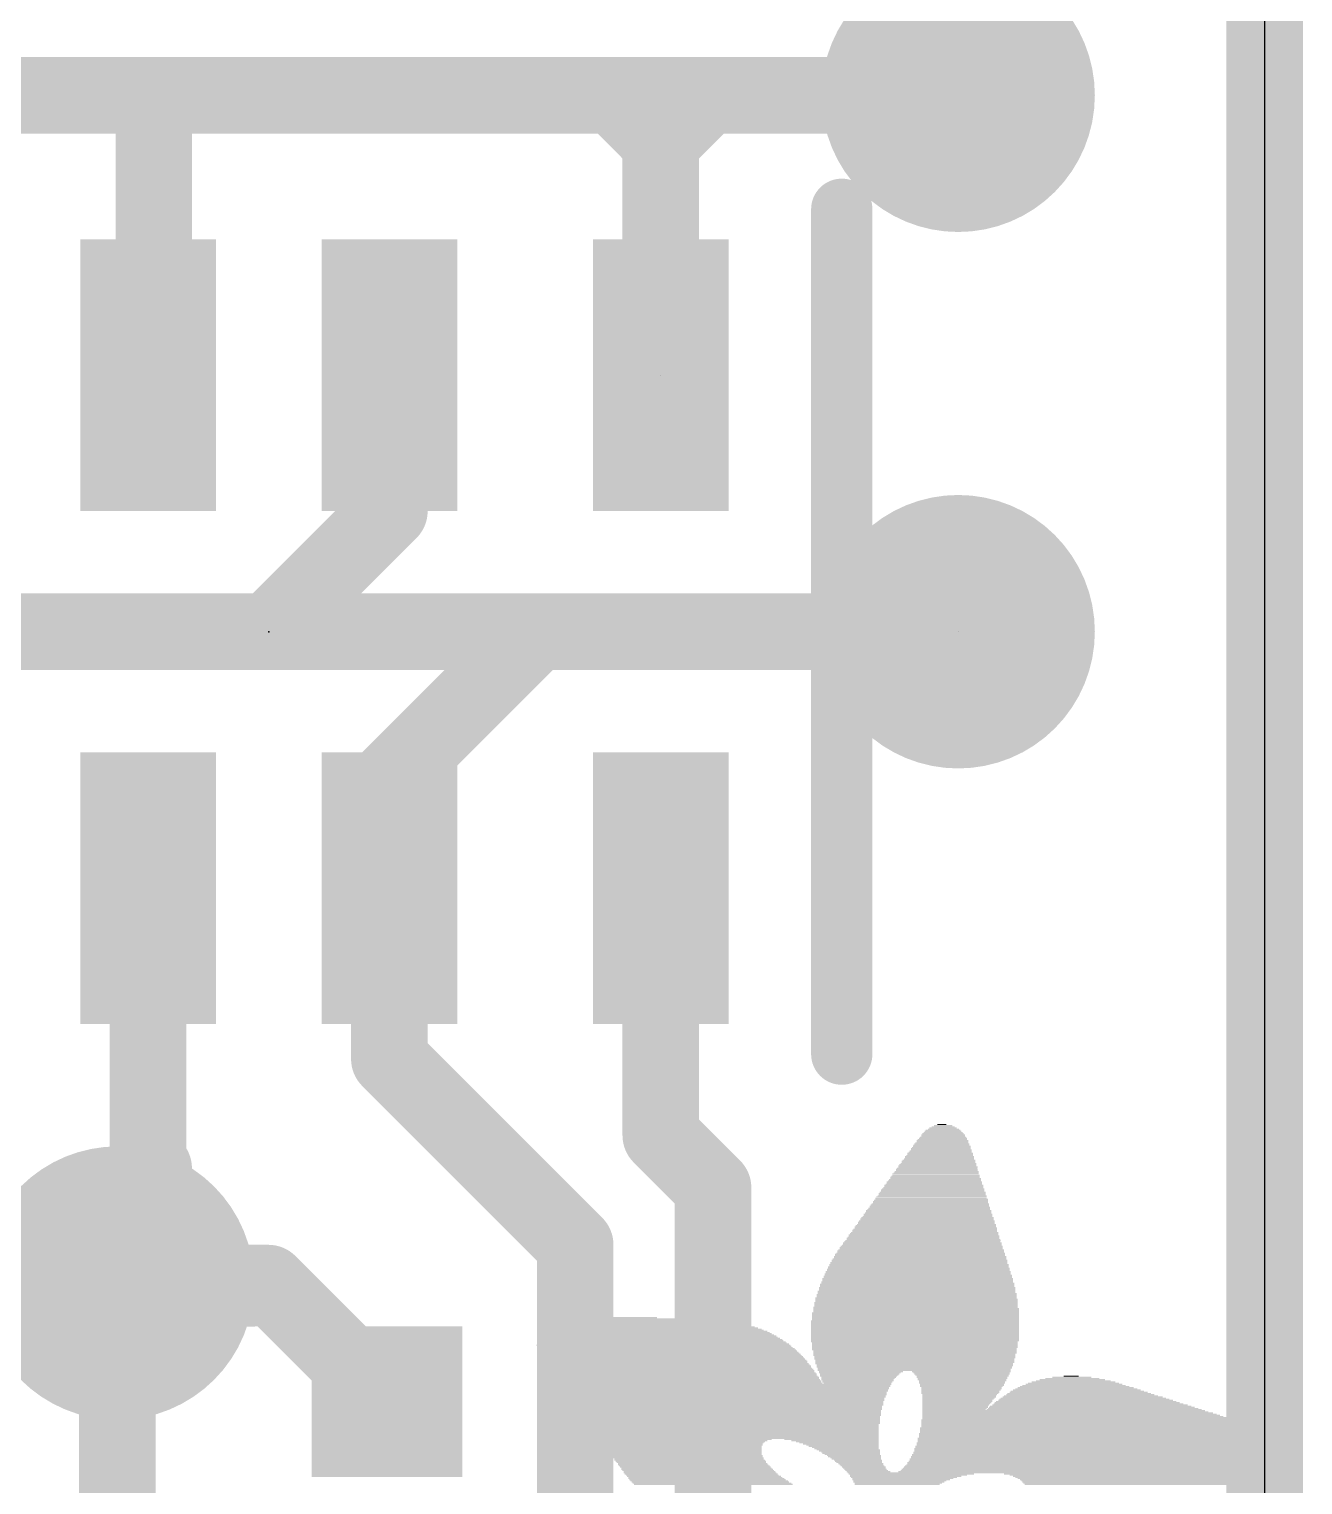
# Model space of a CAD drawing. Extents: x -5.7 to 21.7, y -5.3 to 25.5.
# Drawn here: x 11.143 to 15.367, y 6.951 to 11.776 of the extents above; entities that cross this region are included whole.
import ezdxf

# ---------------------------------------------------------------- set-up
doc = ezdxf.new("R2010")
doc.units = 0
for name, color, linetype in [('1', 12, 'CONTINUOUS'), ('16', 5, 'CONTINUOUS'), ('18', 110, 'CONTINUOUS'), ('19', 53, 'CONTINUOUS'), ('20', 53, 'CONTINUOUS'), ('21', 40, 'CONTINUOUS'), ('23', 40, 'CONTINUOUS')]:
    doc.layers.add(name, color=color, linetype=linetype)

# ---------------------------------------------------------------- blocks, each defined once
blk = doc.blocks.new('RECT')
blk.add_solid([(-0.5, -0.5), (0.5, -0.5), (-0.5, 0.5), (0.5, 0.5)])
blk = doc.blocks.new('ROUNDV')
at = {"const_width": 0.5}
blk.add_lwpolyline([(0, -0.25, 1), (0, 0.25, 1), (0, -0.25)], format="xyb", dxfattribs=at)

msp = doc.modelspace()

# ---------------------------------------------------------------- linework, layer by layer
at = {"layer": '1', "const_width": 0.254}
for points in [[(15.24, 16.51), (15.24, 0)], [(13.081, 11.557), (11.557, 11.557)], [(11.557, 10.648), (11.557, 11.557)], [(13.238, 11.4), (13.081, 11.557)], [(13.081, 11.557), (13.081, 11.557)], [(13.395, 11.557), (13.238, 11.4)], [(14.224, 11.557), (13.395, 11.557)], [(13.238, 10.629), (13.238, 11.4)], [(13.238, 11.4), (13.238, 11.4)], [(11.538, 10.629), (11.557, 10.648)], [(12.338, 10.629), (12.338, 10.179)], [(12.338, 10.179), (11.938, 9.779)], [(11.938, 9.779), (10.922, 9.779)], [(12.338, 9.29), (12.827, 9.779)], [(12.827, 9.779), (14.224, 9.779)], [(12.338, 8.929), (12.338, 9.29)], [(11.538, 8.929), (11.538, 8.019)], [(12.338, 8.929), (12.338, 8.363)], [(13.238, 8.1096), (13.238, 8.929)], [(12.338, 8.363), (12.954, 7.747)], [(13.4112, 7.9364), (13.238, 8.1096)], [(11.538, 8.019), (11.5565, 8.0005)], [(11.5565, 8.0005), (11.5565, 7.7401)], [(13.4112, 5.1562), (13.4112, 7.9364)], [(11.5565, 7.7401), (11.4364, 7.62)], [(12.954, 7.747), (12.954, 5.969)], [(11.937, 7.62), (11.4364, 7.62)], [(12.33, 7.227), (11.937, 7.62)]]:
    msp.add_lwpolyline(points, dxfattribs=at)
at = {"layer": '1', "const_width": 0.127}
for points in [[(11.557, 11.6205, 1), (11.557, 11.4935)], [(11.6205, 11.557, 1), (11.4935, 11.557)], [(13.1259, 11.6019, 1), (13.0361, 11.5121)], [(13.1445, 11.557, 1), (13.0175, 11.557)], [(13.081, 11.4935, 1), (13.081, 11.6205)], [(13.395, 11.6205, 1), (13.395, 11.4935)], [(13.4399, 11.5121, 1), (13.3501, 11.6019)], [(14.224, 11.4935, 1), (14.224, 11.6205)], [(13.0175, 11.557, 1), (13.1445, 11.557)], [(13.3015, 11.4, 1), (13.1745, 11.4)], [(13.3015, 11.4, 1), (13.1745, 11.4)], [(13.1931, 11.4449, 1), (13.2829, 11.3551)], [(13.1931, 11.3551, 1), (13.2829, 11.4449)], [(13.1745, 11.4, 1), (13.3015, 11.4)], [(11.6019, 10.6031, 1), (11.5121, 10.6929)], [(11.4931, 10.6739, 1), (11.5829, 10.5841)], [(11.4935, 10.648, 1), (11.6205, 10.648)], [(12.4015, 10.629, 1), (12.2745, 10.629)], [(13.1745, 10.629, 1), (13.3015, 10.629)], [(12.3829, 10.1341, 1), (12.2931, 10.2239)], [(12.2745, 10.179, 1), (12.4015, 10.179)], [(11.938, 9.7155, 1), (11.938, 9.8425)], [(12.827, 9.8425, 1), (12.827, 9.7155)], [(12.8719, 9.7341, 1), (12.7821, 9.8239)], [(14.224, 9.7155, 1), (14.224, 9.8425)], [(11.8931, 9.8239, 1), (11.9829, 9.7341)], [(12.4015, 9.29, 1), (12.2745, 9.29)], [(12.2931, 9.3349, 1), (12.3829, 9.2451)], [(11.6015, 8.929, 1), (11.4745, 8.929)], [(12.4015, 8.929, 1), (12.2745, 8.929)], [(13.3015, 8.929, 1), (13.1745, 8.929)], [(12.2745, 8.929, 1), (12.4015, 8.929)], [(12.3829, 8.4079, 1), (12.2931, 8.3181)], [(12.2745, 8.363, 1), (12.4015, 8.363)], [(13.2829, 8.1545, 1), (13.1931, 8.0647)], [(13.1745, 8.1096, 1), (13.3015, 8.1096)], [(11.5829, 8.0639, 1), (11.4931, 7.9741)], [(11.62, 8.0005, 1), (11.493, 8.0005)], [(11.5116, 7.9556, 1), (11.6014, 8.0454)], [(11.4745, 8.019, 1), (11.6015, 8.019)], [(13.4747, 7.9364, 1), (13.3477, 7.9364)], [(13.3663, 7.8915, 1), (13.4561, 7.9813)], [(11.6014, 7.6952, 1), (11.5116, 7.785)], [(13.0175, 7.747, 1), (12.8905, 7.747)], [(12.9091, 7.7021, 1), (12.9989, 7.7919)], [(11.493, 7.7401, 1), (11.62, 7.7401)], [(11.4364, 7.6835, 1), (11.4364, 7.5565)], [(11.3915, 7.6649, 1), (11.4813, 7.5751)], [(11.9819, 7.6649, 1), (11.8921, 7.5751)], [(11.937, 7.5565, 1), (11.937, 7.6835)], [(12.2851, 7.1821, 1), (12.3749, 7.2719)]]:
    msp.add_lwpolyline(points, format="xyb", dxfattribs=at)
at = {"layer": '16', "const_width": 0.254}
for points in [[(15.24, 16.51), (15.24, 0)], [(5.207, 11.557), (14.224, 11.557)], [(14.224, 9.779), (10.668, 9.779)], [(11.4364, 7.62), (11.4364, 3.8036)]]:
    msp.add_lwpolyline(points, dxfattribs=at)
at = {"layer": '16', "const_width": 0.127}
for points in [[(14.224, 11.4935, 1), (14.224, 11.6205)], [(14.224, 9.7155, 1), (14.224, 9.8425)], [(11.4999, 7.62, 1), (11.3729, 7.62)]]:
    msp.add_lwpolyline(points, format="xyb", dxfattribs=at)
at = {"layer": '19'}
for p, q in [((13.238, 10.629), (13.238, 10.629)), ((14.224, 9.779), (14.224, 9.779))]:
    msp.add_line(p, q, dxfattribs=at)
at = {"layer": '20'}
msp.add_line((15.24, 14.097), (15.24, 2.413), dxfattribs=at)
at = {"layer": '21', "const_width": 0.2032}
for points in [[(13.838, 11.179), (13.838, 8.379)], [(10.98, 7.577), (11.88, 7.577)]]:
    msp.add_lwpolyline(points, dxfattribs=at)
at = {"layer": '21', "const_width": 0.1016}
for points in [[(13.8888, 11.179, 1), (13.7872, 11.179)], [(13.7872, 8.379, 1), (13.8888, 8.379)], [(11.88, 7.5262, 1), (11.88, 7.6278)]]:
    msp.add_lwpolyline(points, format="xyb", dxfattribs=at)
at = {"layer": '23'}
msp.add_point((11.938, 9.779), dxfattribs=at)

# ---------------------------------------------------------------- block references
at = {"layer": '1'}
for p, xscale, yscale, rotation in [((11.538, 10.629), 0.45, 0.9, 180), ((12.338, 10.629), 0.45, 0.9, 180), ((13.238, 10.629), 0.45, 0.9, 180), ((11.538, 8.929), 0.45, 0.9, 180), ((12.338, 8.929), 0.45, 0.9, 180), ((13.238, 8.929), 0.45, 0.9, 180), ((12.33, 7.227), 0.5, 0.5, 90)]:
    msp.add_blockref('RECT', p, dxfattribs=dict(at, xscale=xscale, yscale=yscale, rotation=rotation))
at = {"layer": '18', "xscale": 0.9064, "yscale": 0.9064}
for p in [(14.224, 11.557), (14.224, 11.557), (14.224, 9.779), (14.224, 9.779), (11.4364, 7.62), (11.4364, 7.62)]:
    msp.add_blockref('ROUNDV', p, dxfattribs=at)
at = {"layer": '21'}
for p, xscale, yscale in [((14.1738, 8.1039), 0.1524, 0.0038), ((14.1738, 8.1115), 0.1448, 0.0038), ((14.1738, 8.1077), 0.1448, 0.0038), ((14.1738, 8.1153), 0.1371, 0.0038), ((14.1738, 8.1191), 0.1295, 0.0038), ((14.1738, 8.1229), 0.1219, 0.0038), ((14.1738, 8.1267), 0.1143, 0.0038), ((14.1758, 8.1305), 0.1029, 0.0038), ((14.1738, 8.1343), 0.0915, 0.0039), ((14.1738, 8.1382), 0.0762, 0.0038), ((14.1738, 8.142), 0.0609, 0.0038), ((14.17, 8.1458), 0.0305, 0.0038), ((14.1662, 8.0582), 0.2058, 0.0039), ((14.1663, 8.0658), 0.1981, 0.0038), ((14.1682, 8.062), 0.2019, 0.0038), ((14.1682, 8.0696), 0.1943, 0.0038), ((14.17, 8.0734), 0.1905, 0.0038), ((14.1682, 8.0772), 0.1867, 0.0038), ((14.17, 8.081), 0.1829, 0.0038), ((14.17, 8.0848), 0.1753, 0.0038), ((14.172, 8.0924), 0.1715, 0.0038), ((14.172, 8.0886), 0.1715, 0.0038), ((14.1719, 8.0962), 0.1638, 0.0039), ((14.1738, 8.1001), 0.16, 0.0038), ((14.1547, 8.0086), 0.2591, 0.0038), ((14.1567, 8.0124), 0.2552, 0.0038), ((14.1586, 8.0162), 0.2514, 0.0038), ((14.1586, 8.0239), 0.2438, 0.0038), ((14.1586, 8.0201), 0.2438, 0.0039), ((14.1605, 8.0277), 0.24, 0.0038), ((14.1605, 8.0315), 0.2324, 0.0038), ((14.1624, 8.0391), 0.2286, 0.0038), ((14.1624, 8.0353), 0.2286, 0.0038), ((14.1624, 8.0429), 0.221, 0.0038), ((14.1643, 8.0505), 0.2172, 0.0038), ((14.1643, 8.0467), 0.2172, 0.0038), ((14.1643, 8.0543), 0.2096, 0.0038), ((14.1472, 7.9629), 0.3048, 0.0038), ((14.1472, 7.9705), 0.2972, 0.0038), ((14.1491, 7.9667), 0.301, 0.0038), ((14.1491, 7.9743), 0.2934, 0.0038), ((14.151, 7.9781), 0.2896, 0.0038), ((14.1491, 7.982), 0.2857, 0.0039), ((14.1509, 7.9858), 0.2819, 0.0038), ((14.1529, 7.9896), 0.2781, 0.0038), ((14.1529, 7.9972), 0.2705, 0.0038), ((14.1529, 7.9934), 0.2705, 0.0038), ((14.1547, 8.001), 0.2667, 0.0038), ((14.1567, 8.0048), 0.2629, 0.0038), ((14.1377, 7.9172), 0.3543, 0.0038), ((14.1377, 7.9134), 0.3543, 0.0038), ((14.1395, 7.921), 0.3505, 0.0038), ((14.1395, 7.9286), 0.3429, 0.0038), ((14.1395, 7.9248), 0.3429, 0.0038), ((14.1415, 7.9324), 0.3391, 0.0038), ((14.1415, 7.9362), 0.3315, 0.0038), ((14.1433, 7.9439), 0.3277, 0.0039), ((14.1433, 7.94), 0.3277, 0.0038), ((14.1433, 7.9477), 0.3201, 0.0038), ((14.1453, 7.9553), 0.3163, 0.0038), ((14.1453, 7.9515), 0.3163, 0.0038), ((14.1453, 7.9591), 0.3086, 0.0038), ((14.1262, 7.8638), 0.4076, 0.0038), ((14.1281, 7.8677), 0.4038, 0.0039), ((14.1281, 7.8753), 0.3962, 0.0038), ((14.13, 7.8715), 0.4, 0.0038), ((14.13, 7.8791), 0.3924, 0.0038), ((14.1319, 7.8829), 0.3886, 0.0038), ((14.1319, 7.8905), 0.381, 0.0038), ((14.1319, 7.8867), 0.381, 0.0038), ((14.1338, 7.8943), 0.3772, 0.0038), ((14.1338, 7.9019), 0.3696, 0.0038), ((14.1357, 7.8981), 0.3734, 0.0038), ((14.1357, 7.9058), 0.3657, 0.0039), ((14.1377, 7.9096), 0.3619, 0.0038), ((14.1186, 7.8219), 0.4534, 0.0038), ((14.1186, 7.8181), 0.4534, 0.0038), ((14.1205, 7.8257), 0.4496, 0.0038), ((14.1205, 7.8334), 0.442, 0.0038), ((14.1205, 7.8296), 0.442, 0.0039), ((14.1224, 7.8372), 0.4382, 0.0038), ((14.1224, 7.841), 0.4306, 0.0038), ((14.1243, 7.8486), 0.4268, 0.0038), ((14.1243, 7.8448), 0.4268, 0.0038), ((14.1244, 7.8524), 0.4191, 0.0038), ((14.1263, 7.86), 0.4153, 0.0038), ((14.1263, 7.8562), 0.4153, 0.0038), ((14.1072, 7.7686), 0.5067, 0.0038), ((14.109, 7.7724), 0.5029, 0.0038), ((14.109, 7.78), 0.4953, 0.0038), ((14.111, 7.7762), 0.4991, 0.0038), ((14.111, 7.7838), 0.4915, 0.0038), ((14.1128, 7.7876), 0.4877, 0.0038), ((14.1128, 7.7953), 0.4801, 0.0038), ((14.1128, 7.7915), 0.4801, 0.0039), ((14.1148, 7.7991), 0.4762, 0.0038), ((14.1148, 7.8067), 0.4686, 0.0038), ((14.1167, 7.8029), 0.4724, 0.0038), ((14.1167, 7.8105), 0.4648, 0.0038), ((14.1186, 7.8143), 0.461, 0.0038), ((14.0996, 7.7191), 0.5601, 0.0038), ((14.0996, 7.7267), 0.5525, 0.0038), ((14.0996, 7.7229), 0.5525, 0.0038), ((14.1014, 7.7305), 0.5487, 0.0038), ((14.1014, 7.7381), 0.5411, 0.0038), ((14.1014, 7.7343), 0.5411, 0.0038), ((14.1034, 7.7419), 0.5373, 0.0038), ((14.1034, 7.7457), 0.5295, 0.0038), ((14.1052, 7.7534), 0.5257, 0.0039), ((14.1052, 7.7495), 0.5257, 0.0038), ((14.1052, 7.7572), 0.5181, 0.0038), ((14.1072, 7.761), 0.5143, 0.0038), ((14.109, 7.7648), 0.5105, 0.0038), ((14.0919, 7.6733), 0.5982, 0.0038), ((14.0938, 7.681), 0.5944, 0.0038), ((14.0938, 7.6772), 0.5944, 0.0039), ((14.0939, 7.6886), 0.5867, 0.0038), ((14.0939, 7.6848), 0.5867, 0.0038), ((14.0958, 7.6962), 0.5829, 0.0038), ((14.0958, 7.6924), 0.5829, 0.0038), ((14.0958, 7.7), 0.5753, 0.0038), ((14.0976, 7.7076), 0.5715, 0.0038), ((14.0976, 7.7038), 0.5715, 0.0038), ((14.0976, 7.7153), 0.5639, 0.0039), ((14.0976, 7.7114), 0.5639, 0.0038), ((14.0881, 7.6238), 0.6362, 0.0038), ((14.09, 7.6352), 0.6324, 0.0038), ((14.09, 7.6314), 0.6324, 0.0038), ((14.09, 7.6276), 0.6324, 0.0038), ((14.09, 7.6429), 0.6248, 0.0038), ((14.09, 7.6391), 0.6248, 0.0039), ((14.09, 7.6505), 0.6172, 0.0038), ((14.0919, 7.6467), 0.621, 0.0038), ((14.0919, 7.6581), 0.6134, 0.0038), ((14.0919, 7.6543), 0.6134, 0.0038), ((14.0919, 7.6657), 0.6058, 0.0038), ((14.0919, 7.6619), 0.6058, 0.0038), ((14.0938, 7.6695), 0.602, 0.0038), ((14.0862, 7.5819), 0.663, 0.0038), ((14.0862, 7.5781), 0.663, 0.0038), ((14.0862, 7.5743), 0.663, 0.0038), ((14.0862, 7.5933), 0.6554, 0.0038), ((14.0862, 7.5895), 0.6554, 0.0038), ((14.0881, 7.5857), 0.6592, 0.0038), ((14.0882, 7.6048), 0.6515, 0.0038), ((14.0882, 7.601), 0.6515, 0.0039), ((14.0882, 7.5971), 0.6515, 0.0038), ((14.0882, 7.6162), 0.6439, 0.0038), ((14.0882, 7.6124), 0.6439, 0.0038), ((14.0882, 7.6086), 0.6439, 0.0038), ((14.0901, 7.62), 0.6401, 0.0038), ((14.0824, 7.54), 0.6782, 0.0038), ((14.0843, 7.5362), 0.682, 0.0038), ((14.0843, 7.5324), 0.682, 0.0038), ((14.0843, 7.5286), 0.682, 0.0038), ((14.0843, 7.5552), 0.6744, 0.0038), ((14.0843, 7.5514), 0.6744, 0.0038), ((14.0843, 7.5476), 0.6744, 0.0038), ((14.0843, 7.5438), 0.6744, 0.0038), ((14.0843, 7.5705), 0.6668, 0.0038), ((14.0862, 7.5667), 0.6706, 0.0038), ((14.0862, 7.5629), 0.6706, 0.0039), ((14.0862, 7.559), 0.6706, 0.0038), ((13.1947, 7.479), 0.6858, 0.0038), ((13.1909, 7.4828), 0.6705, 0.0038), ((13.1871, 7.4867), 0.6477, 0.0039), ((13.1814, 7.4905), 0.6287, 0.0038), ((13.1775, 7.4943), 0.6058, 0.0038), ((13.1699, 7.4981), 0.5754, 0.0038), ((13.1623, 7.5019), 0.5372, 0.0038), ((13.0747, 7.5057), 0.3009, 0.0038), ((14.0805, 7.4943), 0.6896, 0.0038), ((14.0805, 7.4905), 0.6896, 0.0038), ((14.0805, 7.4867), 0.6896, 0.0039), ((14.0805, 7.4828), 0.6896, 0.0038), ((14.0805, 7.479), 0.6896, 0.0038), ((14.0824, 7.5209), 0.6858, 0.0038), ((14.0824, 7.5171), 0.6858, 0.0038), ((14.0824, 7.5133), 0.6858, 0.0038), ((14.0824, 7.5095), 0.6858, 0.0038), ((14.0824, 7.5057), 0.6858, 0.0038), ((14.0824, 7.5019), 0.6858, 0.0038), ((14.0824, 7.4981), 0.6858, 0.0038), ((14.0843, 7.5248), 0.682, 0.0039), ((13.2366, 7.4295), 0.8153, 0.0038), ((13.2309, 7.4371), 0.8039, 0.0038), ((13.2347, 7.4333), 0.8115, 0.0038), ((13.229, 7.4409), 0.7925, 0.0038), ((13.2271, 7.4447), 0.7887, 0.0038), ((13.2175, 7.4562), 0.762, 0.0038), ((13.2213, 7.4524), 0.7696, 0.0038), ((13.2252, 7.4486), 0.7773, 0.0039), ((13.2156, 7.46), 0.7506, 0.0038), ((13.208, 7.4676), 0.7278, 0.0038), ((13.2118, 7.4638), 0.7354, 0.0038), ((13.2042, 7.4714), 0.7124, 0.0038), ((13.2004, 7.4752), 0.6972, 0.0038), ((14.0805, 7.4752), 0.6896, 0.0038), ((14.0805, 7.4714), 0.6896, 0.0038), ((14.0805, 7.4676), 0.6896, 0.0038), ((14.0805, 7.4638), 0.6896, 0.0038), ((14.0805, 7.46), 0.6896, 0.0038), ((14.0805, 7.4562), 0.6896, 0.0038), ((14.0805, 7.4524), 0.6896, 0.0038), ((14.0805, 7.4486), 0.6896, 0.0039), ((14.0805, 7.4447), 0.6896, 0.0038), ((14.0805, 7.4409), 0.6896, 0.0038), ((14.0805, 7.4371), 0.6896, 0.0038), ((14.0805, 7.4333), 0.6896, 0.0038), ((14.0805, 7.4295), 0.6896, 0.0038), ((13.2461, 7.4143), 0.842, 0.0038), ((13.2404, 7.4257), 0.823, 0.0038), ((13.2423, 7.4219), 0.8268, 0.0038), ((13.2461, 7.4181), 0.8344, 0.0038), ((13.2499, 7.4104), 0.842, 0.0039), ((13.2518, 7.4066), 0.8458, 0.0038), ((13.2556, 7.4028), 0.8534, 0.0038), ((13.2595, 7.3952), 0.8611, 0.0038), ((13.2576, 7.399), 0.8573, 0.0038), ((13.2633, 7.3914), 0.8611, 0.0038), ((13.2671, 7.3838), 0.8687, 0.0038), ((13.2652, 7.3876), 0.8649, 0.0038), ((14.0786, 7.4257), 0.6858, 0.0038), ((14.0805, 7.4219), 0.682, 0.0038), ((14.0805, 7.4181), 0.682, 0.0038), ((14.0805, 7.4143), 0.682, 0.0038), ((14.0805, 7.4104), 0.682, 0.0039), ((14.0805, 7.4066), 0.682, 0.0038), ((14.0786, 7.4028), 0.6782, 0.0038), ((14.0786, 7.399), 0.6782, 0.0038), ((14.0805, 7.3952), 0.6744, 0.0038), ((14.0805, 7.3914), 0.6744, 0.0038), ((14.0805, 7.3876), 0.6744, 0.0038), ((14.0786, 7.3838), 0.6706, 0.0038), ((13.2709, 7.38), 0.8687, 0.0038), ((13.2728, 7.3762), 0.8725, 0.0038), ((13.2785, 7.3685), 0.8763, 0.0038), ((13.2766, 7.3723), 0.8725, 0.0039), ((13.2823, 7.3647), 0.8763, 0.0038), ((13.2862, 7.3609), 0.8763, 0.0038), ((13.2862, 7.3571), 0.8763, 0.0038), ((13.29, 7.3533), 0.8763, 0.0038), ((13.2938, 7.3495), 0.8763, 0.0038), ((13.2957, 7.3457), 0.8801, 0.0038), ((13.2976, 7.3419), 0.8763, 0.0038), ((13.3014, 7.3381), 0.8763, 0.0038), ((13.3033, 7.3342), 0.8801, 0.0039), ((14.0786, 7.38), 0.6706, 0.0038), ((14.0805, 7.3762), 0.6668, 0.0038), ((14.0805, 7.3723), 0.6668, 0.0039), ((14.0786, 7.3685), 0.663, 0.0038), ((14.0785, 7.3533), 0.6553, 0.0038), ((14.0805, 7.3647), 0.6592, 0.0038), ((14.0805, 7.3609), 0.6592, 0.0038), ((14.0805, 7.3571), 0.6592, 0.0038), ((14.0785, 7.3419), 0.6477, 0.0038), ((14.0805, 7.3495), 0.6515, 0.0038), ((14.0805, 7.3457), 0.6515, 0.0038), ((14.0785, 7.3342), 0.6401, 0.0039), ((14.0805, 7.3381), 0.6439, 0.0038), ((13.3071, 7.3304), 0.8801, 0.0038), ((13.309, 7.3266), 0.8763, 0.0038), ((13.3128, 7.3228), 0.8763, 0.0038), ((13.3147, 7.319), 0.8801, 0.0038), ((13.3166, 7.3152), 0.8763, 0.0038), ((13.3204, 7.3114), 0.8763, 0.0038), ((13.3243, 7.3076), 0.8763, 0.0038), ((13.3243, 7.3038), 0.8763, 0.0038), ((13.3281, 7.3), 0.8763, 0.0038), ((13.3319, 7.2961), 0.8763, 0.0039), ((13.3319, 7.2923), 0.8763, 0.0038), ((13.3357, 7.2885), 0.8763, 0.0038), ((13.4519, 7.2847), 1.1011, 0.0038), ((14.0785, 7.3304), 0.6401, 0.0038), ((13.9015, 7.3266), 0.2781, 0.0038), ((13.8977, 7.3228), 0.2705, 0.0038), ((13.8957, 7.3152), 0.259, 0.0038), ((13.8938, 7.3114), 0.2552, 0.0038), ((13.8977, 7.319), 0.2629, 0.0038), ((13.8938, 7.3076), 0.2476, 0.0038), ((13.8919, 7.3038), 0.2438, 0.0038), ((13.89, 7.3), 0.24, 0.0038), ((13.8919, 7.2961), 0.2362, 0.0039), ((13.89, 7.2923), 0.2324, 0.0038), ((13.89, 7.2885), 0.2248, 0.0038), ((14.2348, 7.3266), 0.3276, 0.0038), ((14.2348, 7.3228), 0.32, 0.0038), ((14.2367, 7.319), 0.3162, 0.0038), ((14.2367, 7.3152), 0.3086, 0.0038), ((14.2386, 7.3114), 0.3048, 0.0038), ((14.2367, 7.3076), 0.301, 0.0038), ((14.2386, 7.3038), 0.2972, 0.0038), ((14.2367, 7.3), 0.2934, 0.0038), ((14.2386, 7.2961), 0.2896, 0.0039), ((14.2367, 7.2923), 0.2858, 0.0038), ((14.2367, 7.2885), 0.2858, 0.0038), ((14.2367, 7.2847), 0.2782, 0.0038), ((14.6082, 7.2847), 0.32, 0.0038), ((14.6063, 7.2885), 0.301, 0.0038), ((14.6063, 7.2923), 0.2781, 0.0038), ((14.6063, 7.2961), 0.2477, 0.0039), ((14.6025, 7.3), 0.2171, 0.0038), ((14.6025, 7.3038), 0.1791, 0.0038), ((14.6006, 7.3076), 0.1295, 0.0038), ((14.5987, 7.3114), 0.0495, 0.0038), ((13.4519, 7.2809), 1.0935, 0.0038), ((13.4519, 7.2771), 1.0935, 0.0038), ((13.4519, 7.2733), 1.0859, 0.0038), ((13.4538, 7.2695), 1.0821, 0.0038), ((13.4538, 7.2657), 1.0745, 0.0038), ((13.4538, 7.2619), 1.0745, 0.0038), ((13.4537, 7.2581), 1.0668, 0.0039), ((13.4557, 7.2542), 1.0629, 0.0038), ((13.4576, 7.2504), 1.0591, 0.0038), ((13.4557, 7.2466), 1.0553, 0.0038), ((13.4576, 7.2428), 1.0515, 0.0038), ((13.4576, 7.239), 1.0439, 0.0038), ((14.2367, 7.2809), 0.2782, 0.0038), ((14.2348, 7.2771), 0.2744, 0.0038), ((14.2348, 7.2733), 0.2667, 0.0038), ((14.2348, 7.2695), 0.2667, 0.0038), ((14.2309, 7.2619), 0.2591, 0.0038), ((14.2309, 7.2581), 0.2591, 0.0039), ((14.2329, 7.2657), 0.2629, 0.0038), ((14.2291, 7.2542), 0.2553, 0.0038), ((14.2291, 7.2504), 0.2476, 0.0038), ((14.2272, 7.2466), 0.2438, 0.0038), ((14.2272, 7.2428), 0.2438, 0.0038), ((14.2253, 7.239), 0.24, 0.0038), ((14.6387, 7.239), 0.5487, 0.0038), ((14.6368, 7.2428), 0.5295, 0.0038), ((14.6311, 7.2466), 0.5105, 0.0038), ((14.6292, 7.2504), 0.4915, 0.0038), ((14.6253, 7.2542), 0.4762, 0.0038), ((14.6234, 7.2581), 0.4572, 0.0039), ((14.6196, 7.2619), 0.442, 0.0038), ((14.6177, 7.2657), 0.423, 0.0038), ((14.6158, 7.2695), 0.4038, 0.0038), ((14.6139, 7.2733), 0.3848, 0.0038), ((14.6101, 7.2771), 0.362, 0.0038), ((14.6082, 7.2809), 0.3429, 0.0038), ((13.4576, 7.2352), 1.0439, 0.0038), ((13.4595, 7.2314), 1.0401, 0.0038), ((13.4595, 7.2276), 1.0325, 0.0038), ((13.4614, 7.2238), 1.0287, 0.0038), ((13.4614, 7.22), 1.0287, 0.0039), ((13.4633, 7.2161), 1.0249, 0.0038), ((13.4633, 7.2123), 1.0173, 0.0038), ((13.4652, 7.2085), 1.0135, 0.0038), ((13.4652, 7.2047), 1.0135, 0.0038), ((13.4671, 7.2009), 1.0096, 0.0038), ((13.4671, 7.1971), 1.002, 0.0038), ((13.469, 7.1933), 0.9982, 0.0038), ((13.469, 7.1895), 0.9982, 0.0038), ((14.2157, 7.2161), 0.2209, 0.0038), ((14.2119, 7.2047), 0.2133, 0.0038), ((14.2234, 7.2352), 0.2362, 0.0038), ((14.2215, 7.2314), 0.2324, 0.0038), ((14.2215, 7.2276), 0.2324, 0.0038), ((14.2196, 7.2238), 0.2286, 0.0038), ((14.5739, 7.1971), 0.9372, 0.0038), ((14.5796, 7.1933), 0.9486, 0.0038), ((14.2177, 7.22), 0.2247, 0.0039), ((14.2139, 7.2123), 0.2171, 0.0038), ((14.2139, 7.2085), 0.2171, 0.0038), ((14.2101, 7.2009), 0.2095, 0.0038), ((14.5873, 7.1895), 0.9639, 0.0038), ((14.6749, 7.2009), 0.7125, 0.0038), ((14.6711, 7.2047), 0.6973, 0.0038), ((14.6672, 7.2085), 0.682, 0.0038), ((14.6634, 7.2123), 0.6668, 0.0038), ((14.6616, 7.2161), 0.6477, 0.0038), ((14.6558, 7.22), 0.6286, 0.0039), ((14.652, 7.2238), 0.6134, 0.0038), ((14.6482, 7.2276), 0.5982, 0.0038), ((14.6463, 7.2314), 0.5791, 0.0038), ((14.6425, 7.2352), 0.5639, 0.0038), ((13.4709, 7.1857), 0.9944, 0.0038), ((13.4728, 7.1819), 0.9906, 0.0039), ((13.4709, 7.178), 0.9868, 0.0038), ((13.4728, 7.1742), 0.983, 0.0038), ((13.4747, 7.1704), 0.9792, 0.0038), ((13.4766, 7.1666), 0.9754, 0.0038), ((13.4766, 7.1628), 0.9754, 0.0038), ((13.4785, 7.159), 0.9716, 0.0038), ((13.4804, 7.1552), 0.9678, 0.0038), ((13.4805, 7.1514), 0.9601, 0.0038), ((13.4805, 7.1476), 0.9601, 0.0038), ((13.4824, 7.1438), 0.9563, 0.0039), ((13.4843, 7.1399), 0.9525, 0.0038), ((14.6558, 7.1399), 1.1164, 0.0038), ((14.6196, 7.1666), 1.0364, 0.0038), ((14.6253, 7.1628), 1.0478, 0.0038), ((14.6329, 7.159), 1.063, 0.0038), ((14.6387, 7.1552), 1.0745, 0.0038), ((14.6444, 7.1514), 1.0859, 0.0038), ((14.6482, 7.1476), 1.0935, 0.0038), ((14.6539, 7.1438), 1.1049, 0.0039), ((14.593, 7.1857), 0.9753, 0.0038), ((14.5987, 7.1819), 0.9867, 0.0039), ((14.6044, 7.178), 0.9982, 0.0038), ((14.6101, 7.1742), 1.0096, 0.0038), ((14.6158, 7.1704), 1.021, 0.0038), ((13.4862, 7.1361), 0.9487, 0.0038), ((13.4862, 7.1323), 0.9487, 0.0038), ((13.4881, 7.1285), 0.9449, 0.0038), ((13.49, 7.1247), 0.9411, 0.0038), ((13.4919, 7.1209), 0.9373, 0.0038), ((13.4919, 7.1171), 0.9373, 0.0038), ((13.4938, 7.1133), 0.9335, 0.0038), ((13.4957, 7.1095), 0.9297, 0.0038), ((13.4957, 7.1057), 0.9297, 0.0039), ((13.3204, 7.1018), 0.5715, 0.0038), ((13.3147, 7.098), 0.5524, 0.0038), ((13.3128, 7.0942), 0.541, 0.0038), ((13.8043, 7.1018), 0.3124, 0.0038), ((13.8157, 7.098), 0.2896, 0.0038), ((13.8234, 7.0942), 0.2743, 0.0038), ((14.6711, 7.1057), 1.1621, 0.0039), ((14.6711, 7.1018), 1.1621, 0.0038), ((14.673, 7.098), 1.1659, 0.0038), ((14.673, 7.0942), 1.1659, 0.0038), ((14.6672, 7.1209), 1.1468, 0.0038), ((14.6691, 7.1171), 1.1506, 0.0038), ((14.6691, 7.1133), 1.1506, 0.0038), ((14.6711, 7.1095), 1.1545, 0.0038), ((14.6596, 7.1361), 1.124, 0.0038), ((14.6615, 7.1323), 1.1278, 0.0038), ((14.6653, 7.1285), 1.1354, 0.0038), ((14.6672, 7.1247), 1.1392, 0.0038), ((13.3109, 7.0904), 0.5372, 0.0038), ((13.3109, 7.0866), 0.5296, 0.0038), ((13.3128, 7.0828), 0.5258, 0.0038), ((13.3128, 7.079), 0.5182, 0.0038), ((13.3128, 7.0752), 0.5182, 0.0038), ((13.3147, 7.0714), 0.5144, 0.0038), ((13.3166, 7.0676), 0.5106, 0.0039), ((13.3185, 7.0637), 0.5068, 0.0038), ((13.3185, 7.0599), 0.5068, 0.0038), ((13.3204, 7.0561), 0.503, 0.0038), ((13.3223, 7.0523), 0.4992, 0.0038), ((13.3242, 7.0485), 0.503, 0.0038), ((13.3262, 7.0447), 0.4991, 0.0038), ((13.8291, 7.0904), 0.2629, 0.0038), ((13.8348, 7.0866), 0.2515, 0.0038), ((13.8405, 7.0828), 0.2401, 0.0038), ((13.8443, 7.079), 0.2324, 0.0038), ((13.85, 7.0752), 0.221, 0.0038), ((13.8538, 7.0714), 0.2134, 0.0038), ((13.8595, 7.0676), 0.2096, 0.0039), ((13.8634, 7.0637), 0.2019, 0.0038), ((13.8672, 7.0599), 0.1943, 0.0038), ((13.8691, 7.0561), 0.1905, 0.0038), ((13.8729, 7.0523), 0.1829, 0.0038), ((13.8786, 7.0485), 0.1791, 0.0038), ((13.8805, 7.0447), 0.1753, 0.0038), ((14.6635, 7.0447), 1.1925, 0.0038), ((14.6673, 7.0523), 1.1925, 0.0038), ((14.6673, 7.0485), 1.1925, 0.0038), ((14.6692, 7.0599), 1.1887, 0.0038), ((14.6692, 7.0561), 1.1887, 0.0038), ((14.6692, 7.0714), 1.1811, 0.0038), ((14.6692, 7.0676), 1.1811, 0.0039), ((14.6711, 7.0637), 1.1849, 0.0038), ((14.6711, 7.079), 1.1773, 0.0038), ((14.6711, 7.0752), 1.1773, 0.0038), ((14.6711, 7.0904), 1.1697, 0.0038), ((14.673, 7.0866), 1.1735, 0.0038), ((14.673, 7.0828), 1.1735, 0.0038), ((13.33, 7.0409), 0.4991, 0.0038), ((13.3319, 7.0371), 0.4953, 0.0038), ((13.3338, 7.0333), 0.4991, 0.0038), ((13.3376, 7.0295), 0.4991, 0.0039), ((13.3395, 7.0256), 0.4953, 0.0038), ((13.3433, 7.0218), 0.4953, 0.0038), ((13.3452, 7.018), 0.4991, 0.0038), ((13.349, 7.0142), 0.4991, 0.0038), ((13.3528, 7.0104), 0.4991, 0.0038), ((13.3585, 7.0028), 0.503, 0.0038), ((13.3566, 7.0066), 0.4991, 0.0038), ((13.3623, 6.999), 0.503, 0.0038), ((13.3662, 6.9952), 0.5029, 0.0038), ((13.8843, 7.0409), 0.1676, 0.0038), ((13.8862, 7.0371), 0.1638, 0.0038), ((13.8919, 7.0333), 0.16, 0.0038), ((13.8938, 7.0295), 0.1562, 0.0039), ((13.8957, 7.0256), 0.1524, 0.0038), ((13.9014, 7.0218), 0.1486, 0.0038), ((13.9033, 7.018), 0.1448, 0.0038), ((13.9071, 7.0142), 0.1448, 0.0038), ((13.911, 7.0104), 0.1447, 0.0038), ((13.9129, 7.0066), 0.1409, 0.0038), ((13.9167, 7.0028), 0.1409, 0.0038), ((13.9205, 6.999), 0.141, 0.0038), ((13.9262, 6.9952), 0.1448, 0.0038), ((14.6291, 6.9952), 1.2078, 0.0038), ((14.6349, 6.999), 1.2039, 0.0038), ((14.6387, 7.0028), 1.2039, 0.0038), ((14.6425, 7.0066), 1.2039, 0.0038), ((14.6463, 7.0104), 1.204, 0.0038), ((14.6482, 7.0142), 1.2002, 0.0038), ((14.652, 7.018), 1.2002, 0.0038), ((14.6558, 7.0256), 1.2002, 0.0038), ((14.6558, 7.0218), 1.2002, 0.0038), ((14.6577, 7.0295), 1.1964, 0.0039), ((14.6615, 7.0371), 1.1964, 0.0038), ((14.6615, 7.0333), 1.1964, 0.0038), ((14.6635, 7.0409), 1.1925, 0.0038), ((13.3681, 6.9914), 0.5067, 0.0039), ((13.3719, 6.9875), 0.5067, 0.0038), ((13.3757, 6.9837), 0.5067, 0.0038), ((13.3814, 6.9799), 0.5105, 0.0038), ((13.3852, 6.9761), 0.5105, 0.0038), ((13.389, 6.9723), 0.5182, 0.0038), ((13.3928, 6.9685), 0.5182, 0.0038), ((13.3985, 6.9647), 0.522, 0.0038), ((13.4023, 6.9609), 0.522, 0.0038), ((13.408, 6.9571), 0.5258, 0.0038), ((13.4118, 6.9533), 0.5258, 0.0039), ((14.5434, 6.9914), 1.3716, 0.0039), ((14.0691, 6.9875), 0.4153, 0.0038), ((14.0595, 6.9837), 0.3886, 0.0038), ((14.05, 6.9799), 0.3696, 0.0038), ((14.0443, 6.9761), 0.3506, 0.0038), ((14.0404, 6.9723), 0.3353, 0.0038), ((14.0348, 6.9685), 0.3239, 0.0038), ((14.031, 6.9647), 0.3086, 0.0038), ((14.0272, 6.9609), 0.3009, 0.0038), ((14.0253, 6.9571), 0.2895, 0.0038), ((14.0215, 6.9533), 0.2819, 0.0039), ((14.8006, 6.9875), 0.8496, 0.0038), ((14.8082, 6.9837), 0.8268, 0.0038), ((14.8101, 6.9799), 0.8078, 0.0038), ((14.8121, 6.9761), 0.7963, 0.0038), ((14.8139, 6.9723), 0.7848, 0.0038), ((14.8139, 6.9685), 0.7696, 0.0038), ((14.8139, 6.9647), 0.762, 0.0038), ((14.8139, 6.9609), 0.7544, 0.0038), ((14.812, 6.9571), 0.743, 0.0038), ((14.812, 6.9533), 0.7354, 0.0039)]:
    msp.add_blockref('RECT', p, dxfattribs=dict(at, xscale=xscale, yscale=yscale))

doc.saveas('drawing.dxf')
